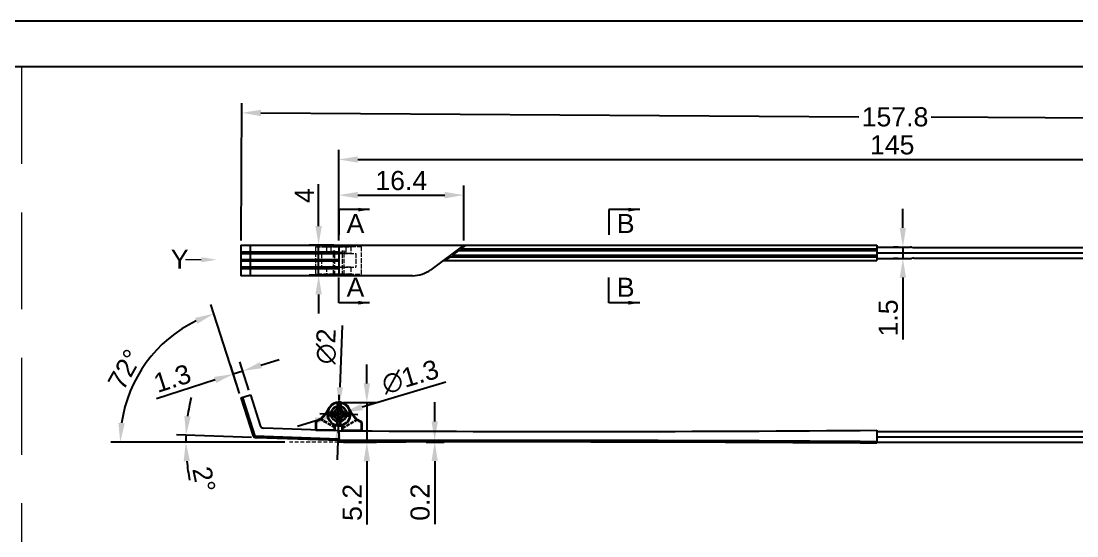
# Model space of a CAD drawing. Header units: millimetres. Extents: x 1233 to 2351, y 1180 to 1535.
# Drawn here: x 2142.7 to 2281, y 1467.5 to 1534.9 of the extents above; entities that cross this region are included whole.
import ezdxf

# ---------------------------------------------------------------- set-up
doc = ezdxf.new("R2010")
doc.units = ezdxf.units.MM
for name, pattern in [('ACAD_ISO02W100', [15, 12, -3]), ('CENTER2', [28.575, 19.05, -3.175, 3.175, -3.175]), ('Dash2', [0.75, 0.5, -0.25]), ('HIDDEN', [9.525, 6.35, -3.175])]:
    doc.linetypes.add(name, pattern=pattern)
doc.layers.add('Center Line', color=2, linetype='CENTER2')
doc.layers.add('Dimension', color=3, linetype='Continuous')
for name, color, linetype, lineweight in [('dash', 1, 'Dash2', 9), ('标注', 4, 'Continuous', 5), ('绘图层', 7, 'Continuous', 15)]:
    doc.layers.add(name, color=color, linetype=linetype, lineweight=lineweight)
doc.styles.get("Standard").update_dxf_attribs({"font": 'arial.ttf'})
doc.styles.add('样式 1', font='romant.shx')
doc.dimstyles.new('ISO-25', dxfattribs={"dimtxt": 2.5, "dimasz": 2.5, "dimexe": 1.25, "dimexo": 0.625, "dimtad": 1, "dimtxsty": 'Standard', "dimcen": 2.5, "dimadec": 0, "dimazin": 0, "dimtfac": 1, "dimtmove": 0, "dimatfit": 3, "dimfxl": 1, "dimarcsym": 0})
doc.dimstyles.new('ISO-25$0', dxfattribs={"dimtxt": 2.5, "dimasz": 2.5, "dimexe": 0.5, "dimexo": 1, "dimgap": 1, "dimtad": 0, "dimtih": 1, "dimtoh": 1, "dimdec": 1, "dimzin": 10, "dimdsep": 46, "dimlunit": 6, "dimtxsty": '样式 1', "dimcen": 0, "dimclrd": 256, "dimclre": 256, "dimclrt": 7, "dimazin": 0, "dimtfac": 1, "dimtdec": 1, "dimtofl": 0, "dimtmove": 0, "dimatfit": 0, "dimfxl": 1, "dimtolj": 1, "dimtzin": 10, "dimarcsym": 0})
doc.dimstyles.new('ISO-25$2', dxfattribs={"dimscale": 0, "dimtxt": 1.8, "dimasz": 1.5, "dimexe": 1, "dimexo": 1, "dimgap": 1, "dimtad": 0, "dimtih": 1, "dimtoh": 1, "dimrnd": 0.0005, "dimzin": 1, "dimdsep": 46, "dimtxsty": 'Standard', "dimcen": 0, "dimclrd": 256, "dimclre": 256, "dimclrt": 256, "dimadec": 0, "dimazin": 0, "dimtfac": 1, "dimtofl": 0, "dimtmove": 0, "dimatfit": 3, "dimfxl": 1, "dimtolj": 1, "dimtzin": 0, "dimlwe": 9, "dimarcsym": 0})
doc.dimstyles.new('副本 ISO-25', dxfattribs={"dimtxt": 1.5, "dimasz": 1.5, "dimexe": 0.4, "dimexo": 0, "dimgap": 0.4, "dimtad": 1, "dimdsep": 46, "dimtxsty": 'Standard', "dimcen": 2, "dimadec": 0, "dimazin": 0, "dimtfac": 1, "dimtmove": 0, "dimatfit": 3, "dimfxl": 1, "dimarcsym": 0})

# ---------------------------------------------------------------- blocks, each defined once
blk = doc.blocks.new('*D222')
at = {"layer": 'Defpoints', "color": 0, "transparency": 16777216}
for p in [(2329.28, 1516.8), (2184.28, 1505.58), (2329.28, 1504.58)]:
    blk.add_point(p, dxfattribs=at)
at = {"layer": 'Dimension', "color": 0, "lineweight": -2, "transparency": 16777216}
for p, q in [((2184.28, 1506.2), (2184.28, 1518.05)), ((2329.28, 1505.2), (2329.28, 1518.05)), ((2186.78, 1516.8), (2326.78, 1516.8))]:
    blk.add_line(p, q, dxfattribs=at)
at = {"layer": 'Dimension', "color": 0, "transparency": 16777216}
for points in [[(2186.78, 1517.21), (2186.78, 1516.38), (2184.28, 1516.8)], [(2326.78, 1517.21), (2326.78, 1516.38), (2329.28, 1516.8)]]:
    blk.add_solid(points, dxfattribs=at)
at = {"layer": 'Dimension', "color": 0, "transparency": 16777216, "insert": (2256.78, 1518.7), "char_height": 2.5, "attachment_point": 5}
blk.add_mtext('145', dxfattribs=at)
blk = doc.blocks.new('*D223')
at = {"layer": 'Defpoints', "color": 0, "transparency": 16777216}
for p in [(2200.68, 1512.13), (2184.28, 1505.58), (2200.68, 1505.58)]:
    blk.add_point(p, dxfattribs=at)
at = {"layer": 'Dimension', "color": 0, "lineweight": -2, "transparency": 16777216}
for p, q in [((2184.28, 1506.2), (2184.28, 1513.38)), ((2200.68, 1506.2), (2200.68, 1513.38)), ((2186.78, 1512.13), (2198.18, 1512.13))]:
    blk.add_line(p, q, dxfattribs=at)
at = {"layer": 'Dimension', "color": 0, "transparency": 16777216}
for points in [[(2186.78, 1512.55), (2186.78, 1511.71), (2184.28, 1512.13)], [(2198.18, 1512.55), (2198.18, 1511.71), (2200.68, 1512.13)]]:
    blk.add_solid(points, dxfattribs=at)
at = {"layer": 'Dimension', "color": 0, "transparency": 16777216, "insert": (2192.48, 1514.03), "char_height": 2.5, "attachment_point": 5}
blk.add_mtext('16.4', dxfattribs=at)
blk = doc.blocks.new('*D224')
at = {"layer": 'Defpoints', "color": 0, "transparency": 16777216}
for p in [(2258.18, 1505.33), (2258.18, 1503.83), (2258.18, 1503.83)]:
    blk.add_point(p, dxfattribs=at)
at = {"layer": 'Dimension', "color": 0, "lineweight": -2, "transparency": 16777216}
for p, q in [((2258.18, 1507.83), (2258.18, 1510.33)), ((2257.55, 1505.33), (2256.93, 1505.33)), ((2258.18, 1505.33), (2258.18, 1503.83)), ((2257.55, 1503.83), (2256.93, 1503.83)), ((2258.18, 1501.33), (2258.18, 1493.24))]:
    blk.add_line(p, q, dxfattribs=at)
at = {"layer": 'Dimension', "color": 0, "transparency": 16777216}
for points in [[(2257.76, 1507.83), (2258.59, 1507.83), (2258.18, 1505.33)], [(2257.76, 1501.33), (2258.59, 1501.33), (2258.18, 1503.83)]]:
    blk.add_solid(points, dxfattribs=at)
at = {"layer": 'Dimension', "color": 0, "transparency": 16777216, "insert": (2256.28, 1496.04), "char_height": 2.5, "attachment_point": 5, "rotation": 90}
blk.add_mtext('1.5', dxfattribs=at)
blk = doc.blocks.new('*D154')
at = {"layer": 'Defpoints', "color": 0, "transparency": 16777216}
for p in [(2184.28, 1505.58), (2181.65, 1501.63), (2184.28, 1501.63)]:
    blk.add_point(p, dxfattribs=at)
at = {"layer": 'Dimension', "color": 0, "lineweight": -2, "transparency": 16777216}
for p, q in [((2181.65, 1508.08), (2181.65, 1513.56)), ((2183.66, 1505.58), (2180.4, 1505.58)), ((2181.65, 1501.63), (2181.65, 1505.58)), ((2183.66, 1501.63), (2180.4, 1501.63)), ((2181.65, 1499.13), (2181.65, 1496.63))]:
    blk.add_line(p, q, dxfattribs=at)
at = {"layer": 'Dimension', "color": 0, "transparency": 16777216}
for points in [[(2181.24, 1508.08), (2182.07, 1508.08), (2181.65, 1505.58)], [(2181.24, 1499.13), (2182.07, 1499.13), (2181.65, 1501.63)]]:
    blk.add_solid(points, dxfattribs=at)
at = {"layer": 'Dimension', "color": 0, "transparency": 16777216, "insert": (2179.78, 1512.07), "char_height": 2.5, "attachment_point": 5, "rotation": 90}
blk.add_mtext('4', dxfattribs=at)
blk = doc.blocks.new('*D155')
at = {"layer": 'Defpoints', "color": 0, "transparency": 16777216}
for p in [(2195.12, 1479.99), (2195.12, 1479.79), (2196.86, 1479.79)]:
    blk.add_point(p, dxfattribs=at)
at = {"layer": 'Dimension', "color": 0, "lineweight": -2, "transparency": 16777216}
for p, q in [((2196.86, 1482.49), (2196.86, 1484.99)), ((2195.75, 1479.99), (2198.11, 1479.99)), ((2195.75, 1479.79), (2198.11, 1479.79)), ((2196.86, 1479.99), (2196.86, 1479.79)), ((2196.86, 1477.29), (2196.86, 1469.02))]:
    blk.add_line(p, q, dxfattribs=at)
at = {"layer": 'Dimension', "color": 0, "transparency": 16777216}
for points in [[(2196.44, 1482.49), (2197.27, 1482.49), (2196.86, 1479.99)], [(2196.44, 1477.29), (2197.27, 1477.29), (2196.86, 1479.79)]]:
    blk.add_solid(points, dxfattribs=at)
at = {"layer": 'Dimension', "color": 0, "transparency": 16777216, "insert": (2194.95, 1471.9), "char_height": 2.5, "attachment_point": 5, "rotation": 90}
blk.add_mtext('0.2', dxfattribs=at)
blk = doc.blocks.new('*D156')
at = {"layer": 'Defpoints', "color": 0, "transparency": 16777216}
for p in [(2171.72, 1489.09), (2171.48, 1485.57), (2172.72, 1485.97)]:
    blk.add_point(p, dxfattribs=at)
at = {"layer": 'Dimension', "color": 0, "lineweight": -2, "transparency": 16777216}
for p, q in [((2171.29, 1486.16), (2170.1, 1489.88)), ((2172.53, 1486.56), (2171.33, 1490.28)), ((2174.1, 1489.85), (2176.48, 1490.62)), ((2168.1, 1487.93), (2160.42, 1485.46)), ((2171.72, 1489.09), (2170.48, 1488.69))]:
    blk.add_line(p, q, dxfattribs=at)
at = {"layer": 'Dimension', "color": 0, "transparency": 16777216}
for points in [[(2173.97, 1490.25), (2174.22, 1489.46), (2171.72, 1489.09)], [(2167.97, 1488.32), (2168.23, 1487.53), (2170.48, 1488.69)]]:
    blk.add_solid(points, dxfattribs=at)
at = {"layer": 'Dimension', "color": 0, "transparency": 16777216, "insert": (2162.49, 1488.12), "char_height": 2.5, "attachment_point": 5, "rotation": 17.8189}
blk.add_mtext('1.3', dxfattribs=at)
blk = doc.blocks.new('*D225')
at = {"layer": 'Defpoints', "color": 0, "transparency": 16777216}
for p in [(2184.31, 1484.96), (2184.28, 1479.77), (2187.97, 1479.77)]:
    blk.add_point(p, dxfattribs=at)
at = {"layer": 'Dimension', "color": 0, "lineweight": -2, "transparency": 16777216}
for p, q in [((2187.97, 1487.46), (2187.97, 1489.96)), ((2184.93, 1484.96), (2189.22, 1484.96)), ((2187.97, 1484.96), (2187.97, 1479.77)), ((2184.91, 1479.77), (2189.22, 1479.77)), ((2187.97, 1477.27), (2187.97, 1468.99))]:
    blk.add_line(p, q, dxfattribs=at)
at = {"layer": 'Dimension', "color": 0, "transparency": 16777216}
for points in [[(2187.55, 1487.46), (2188.39, 1487.46), (2187.97, 1484.96)], [(2187.55, 1477.27), (2188.39, 1477.27), (2187.97, 1479.77)]]:
    blk.add_solid(points, dxfattribs=at)
at = {"layer": 'Dimension', "color": 0, "transparency": 16777216, "insert": (2186.07, 1471.88), "char_height": 2.5, "attachment_point": 5, "rotation": 90}
blk.add_mtext('5.2', dxfattribs=at)
blk = doc.blocks.new('*D226')
at = {"layer": 'Defpoints', "color": 0, "transparency": 16777216}
for p in [(2329.39, 1521.91), (2171.48, 1505.58), (2329.28, 1504.58)]:
    blk.add_point(p, dxfattribs=at)
at = {"layer": 'Dimension', "color": 0, "lineweight": -2, "transparency": 16777216}
for p, q in [((2171.49, 1506.2), (2171.6, 1524.16)), ((2174.09, 1522.89), (2252.43, 1522.4)), ((2329.29, 1505.2), (2329.4, 1523.16)), ((2326.89, 1521.93), (2261.88, 1522.34))]:
    blk.add_line(p, q, dxfattribs=at)
at = {"layer": 'Dimension', "color": 0, "transparency": 16777216}
for points in [[(2174.09, 1523.31), (2174.09, 1522.48), (2171.59, 1522.91)], [(2326.89, 1522.34), (2326.89, 1521.51), (2329.39, 1521.91)]]:
    blk.add_solid(points, dxfattribs=at)
at = {"layer": 'Dimension', "color": 0, "transparency": 16777216, "insert": (2257.15, 1522.37), "char_height": 2.5, "attachment_point": 5}
blk.add_mtext('157.8', dxfattribs=at)
blk = doc.blocks.new('*D227')
at = {"layer": 'Defpoints', "color": 0, "transparency": 16777216}
for p in [(2164.27, 1480.37), (2173.51, 1480.34), (2177.85, 1479.77), (2184.28, 1479.97), (2184.28, 1479.77)]:
    blk.add_point(p, dxfattribs=at)
at = {"layer": 'Dimension', "color": 0, "lineweight": -2, "transparency": 16777216}
for p, q in [((2177.23, 1479.77), (2163.01, 1479.77)), ((2172.88, 1480.37), (2163.03, 1480.71))]:
    blk.add_line(p, q, dxfattribs=at)
for start, end in [(166.8675, 172.4338), (178, 180), (185.5662, 191.1325)]:
    blk.add_arc((2190.01, 1479.77), 25.74, start, end, dxfattribs=at)
at = {"layer": 'Dimension', "color": 0, "transparency": 16777216}
for points in [[(2164.9, 1483.12), (2164.07, 1483.19), (2164.28, 1480.67)], [(2163.97, 1477.25), (2164.8, 1477.29), (2164.26, 1479.77)]]:
    blk.add_solid(points, dxfattribs=at)
at = {"layer": 'Dimension', "color": 0, "transparency": 16777216, "insert": (2166.65, 1474.88), "char_height": 2.5, "attachment_point": 5, "rotation": 281.8249}
blk.add_mtext('2°', dxfattribs=at)
blk = doc.blocks.new('*D228')
at = {"layer": 'Defpoints', "color": 0, "transparency": 16777216}
for p in [(2161.54, 1492.93), (2171.48, 1485.57), (2173.05, 1480.69), (2177.85, 1479.77), (2184.28, 1479.77)]:
    blk.add_point(p, dxfattribs=at)
at = {"layer": 'Dimension', "color": 0, "lineweight": -2, "transparency": 16777216}
for p, q in [((2171.29, 1486.16), (2167.55, 1497.79)), ((2172.72, 1479.77), (2154.42, 1479.77))]:
    blk.add_line(p, q, dxfattribs=at)
blk.add_arc((2173.35, 1479.77), 17.68, 115.9277, 171.8912, dxfattribs=at)
at = {"layer": 'Dimension', "color": 0, "transparency": 16777216}
for points in [[(2165.46, 1496.05), (2165.77, 1495.28), (2167.94, 1496.6)], [(2156.26, 1482.23), (2155.43, 1482.29), (2155.67, 1479.77)]]:
    blk.add_solid(points, dxfattribs=at)
at = {"layer": 'Dimension', "color": 0, "transparency": 16777216, "insert": (2156.27, 1489.3), "char_height": 2.5, "attachment_point": 5, "rotation": 60.8332}
blk.add_mtext('72°', dxfattribs=at)
blk = doc.blocks.new('*D153')
at = {"layer": 'Defpoints', "color": 0, "transparency": 16777216}
for p in [(2184.34, 1484.46), (2184.27, 1482.46)]:
    blk.add_point(p, dxfattribs=at)
at = {"layer": 'Dimension', "color": 0, "lineweight": -2, "transparency": 16777216}
for p, q in [((2184.72, 1495.04), (2184.43, 1486.96)), ((2184.27, 1482.46), (2184.34, 1484.46)), ((2184.19, 1479.96), (2184.1, 1477.46))]:
    blk.add_line(p, q, dxfattribs=at)
at = {"layer": 'Dimension', "color": 0, "transparency": 16777216}
for points in [[(2184.02, 1486.97), (2184.85, 1486.94), (2184.34, 1484.46)], [(2183.77, 1479.98), (2184.6, 1479.95), (2184.27, 1482.46)]]:
    blk.add_solid(points, dxfattribs=at)
at = {"layer": 'Dimension', "color": 0, "transparency": 16777216, "insert": (2182.65, 1492.32), "char_height": 2.5, "attachment_point": 5, "rotation": 87.9843}
blk.add_mtext('∅2', dxfattribs=at)
blk = doc.blocks.new('*D203')
at = {"layer": 'Defpoints', "color": 0, "transparency": 16777216}
for p in [(2183.66, 1483.27), (2184.95, 1483.65)]:
    blk.add_point(p, dxfattribs=at)
at = {"layer": 'Dimension', "color": 0, "lineweight": -2, "transparency": 16777216}
for p, q in [((2198.3, 1487.63), (2187.35, 1484.37)), ((2181.27, 1482.55), (2178.87, 1481.84)), ((2183.66, 1483.27), (2184.95, 1483.65))]:
    blk.add_line(p, q, dxfattribs=at)
at = {"layer": 'Dimension', "color": 0, "transparency": 16777216}
for points in [[(2187.23, 1484.77), (2187.47, 1483.97), (2184.95, 1483.65)], [(2181.15, 1482.95), (2181.39, 1482.15), (2183.66, 1483.27)]]:
    blk.add_solid(points, dxfattribs=at)
at = {"layer": 'Dimension', "color": 0, "transparency": 16777216, "insert": (2193.66, 1488.31), "char_height": 2.5, "attachment_point": 5, "rotation": 16.6074}
blk.add_mtext('∅1.3', dxfattribs=at)
blk = doc.blocks.new('nkjhnki')
at = {"layer": '标注', "color": 0, "lineweight": 13, "ltscale": 5}
blk.add_line((1562.03, 53.79), (1559.98, 53.79), dxfattribs=at)
blk.add_solid([(1562.03, 54.13), (1564.03, 53.79), (1562.03, 53.46)], dxfattribs=at)

msp = doc.modelspace()

# ---------------------------------------------------------------- linework, layer by layer
for p, q in [((2347.36003, 1528.92707), (1938.10453, 1528.92707)), ((2184.27506, 1504.6482), (2171.47506, 1504.6482)), ((2171.48159, 1505.57756), (2254.78159, 1505.57756)), ((2171.48159, 1505.57756), (2171.48159, 1501.57756)), ((2171.48159, 1505.57756), (2200.68159, 1505.57756)), ((2172.71923, 1501.57756), (2172.71923, 1505.57756)), ((2200.68159, 1505.57756), (2196.34238, 1502.36333)), ((2199.98549, 1504.88711), (2199.13378, 1504.25621)), ((2199.98549, 1504.88711), (2254.78159, 1504.88711)), ((2200.9176, 1505.57756), (2200.25549, 1505.08711)), ((2200.25549, 1505.08711), (2254.78159, 1505.08711)), ((2254.78159, 1505.57756), (2254.78159, 1503.57756)), ((2254.78159, 1505.32756), (2259.13618, 1505.32756)), ((2254.78159, 1504.57756), (2329.28159, 1504.57756)), ((2259.63418, 1505.27756), (2328.08159, 1505.27756)), ((2184.27506, 1504.4482), (2171.47506, 1504.4482)), ((2184.28159, 1503.67008), (2171.48159, 1503.67008)), ((2184.28159, 1503.47008), (2171.48159, 1503.47008)), ((2197.98159, 1503.57756), (2254.78159, 1503.57756)), ((2198.86378, 1504.05621), (2198.2176, 1503.57756)), ((2198.86378, 1504.05621), (2254.78159, 1504.05621)), ((2199.13378, 1504.25621), (2254.78159, 1504.25621)), ((2254.78159, 1503.82756), (2259.13618, 1503.82756)), ((2259.63418, 1503.87756), (2328.08159, 1503.87756)), ((2184.27506, 1502.69197), (2171.47506, 1502.69197)), ((2184.27506, 1502.49197), (2171.47506, 1502.49197)), ((2193.96147, 1501.57756), (2171.48159, 1501.57756)), ((2171.48159, 1485.56824), (2172.71923, 1485.96606)), ((2171.48159, 1485.56824), (2173.04923, 1480.69114)), ((2171.672, 1485.62945), (2173.30417, 1480.55158)), ((2172.71923, 1485.96606), (2174.00738, 1481.95848)), ((2184.32696, 1481.26743), (2174.46594, 1481.61178)), ((2184.28159, 1481.26824), (2184.28159, 1479.76824)), ((2254.78159, 1481.3341), (2254.78159, 1479.6341)), ((2254.78159, 1481.1841), (2328.08159, 1481.1841)), ((2184.28159, 1480.16824), (2173.30417, 1480.55158)), ((2184.28159, 1479.96822), (2173.50779, 1480.34445)), ((2197.98159, 1479.99614), (2197.98159, 1479.79614)), ((2200.68159, 1479.99856), (2200.68159, 1479.79856)), ((2254.78159, 1480.4841), (2329.28159, 1480.4841)), ((2254.78159, 1479.7841), (2328.08159, 1479.7841))]:
    msp.add_line(p, q)
at = {"color": 1, "linetype": 'HIDDEN', "lineweight": 9, "ltscale": 2}
msp.add_line((2142.73228, 1528.92707), (2142.73228, 1272.96627), dxfattribs=at)
at = {"color": 1, "linetype": 'ACAD_ISO02W100', "lineweight": 9, "ltscale": 0.05}
for p, q in [((2181.28159, 1505.37756), (2185.88159, 1505.37756)), ((2181.28159, 1501.77756), (2181.28159, 1505.37756)), ((2187.28159, 1505.37756), (2182.68159, 1505.37756)), ((2182.68159, 1505.37756), (2182.68159, 1504.47756)), ((2183.28159, 1505.37756), (2183.44206, 1505.52756)), ((2183.28159, 1504.67756), (2183.28159, 1505.37756)), ((2183.58159, 1504.67756), (2183.28159, 1504.67756)), ((2184.08159, 1505.52756), (2183.44206, 1505.52756)), ((2183.58159, 1501.70681), (2183.58159, 1504.87756)), ((2183.58159, 1504.67756), (2184.98159, 1504.67756)), ((2183.78159, 1501.62756), (2183.78159, 1504.87756)), ((2184.08159, 1505.52756), (2184.08159, 1505.37756)), ((2185.12112, 1505.52756), (2184.48159, 1505.52756)), ((2184.48159, 1505.52756), (2184.48159, 1505.37756)), ((2184.78159, 1501.62756), (2184.78159, 1504.87756)), ((2184.98159, 1501.70681), (2184.98159, 1504.87756)), ((2185.28159, 1504.67756), (2184.98159, 1504.67756)), ((2185.28159, 1505.37756), (2185.12112, 1505.52756)), ((2185.28159, 1504.67756), (2185.28159, 1505.37756)), ((2185.88159, 1505.37756), (2185.88159, 1504.47756)), ((2187.28159, 1501.77756), (2187.28159, 1505.37756)), ((2182.03159, 1504.47756), (2182.03159, 1502.67756)), ((2185.88159, 1504.47756), (2182.03159, 1504.47756)), ((2182.68159, 1504.47756), (2186.53159, 1504.47756)), ((2186.53159, 1504.47756), (2186.53159, 1502.67756)), ((2185.88159, 1501.77756), (2181.28159, 1501.77756)), ((2185.88159, 1502.67756), (2182.03159, 1502.67756)), ((2182.68159, 1502.67756), (2182.68159, 1501.77756)), ((2182.68159, 1502.67756), (2186.53159, 1502.67756)), ((2182.68159, 1501.77756), (2187.28159, 1501.77756)), ((2185.88159, 1502.67756), (2185.88159, 1501.77756)), ((2183.58159, 1501.70681), (2183.6542, 1501.62756)), ((2183.58159, 1501.70681), (2184.98159, 1501.70681)), ((2183.6542, 1501.62756), (2184.90898, 1501.62756)), ((2184.98159, 1501.70681), (2184.90898, 1501.62756))]:
    msp.add_line(p, q, dxfattribs=at)
at = {"color": 1}
msp.add_line((2184.28159, 1505.57756), (2184.28159, 1501.57756), dxfattribs=at)
msp.add_lwpolyline([(2351.39807, 1237.92707), (2351.39807, 1534.92707), (1931.39807, 1534.92707), (1931.39807, 1237.92707)], close=True)
msp.add_circle((2184.30856, 1483.46019), 0.67318)
for centre, radius, start, end in [((2259.13618, 1504.32756), 1, 79.1679302, 90), ((2259.66658, 1507.09962), 1.82235, 259.1679302, 268.9812846), ((2259.13618, 1504.82756), 1, 270, 280.8320698), ((2259.66658, 1502.0555), 1.82235, 91.0187154, 100.8320698), ((2193.96147, 1505.57756), 4, 270, 306.5288554), ((2174.48339, 1482.11148), 0.5, 197.8188889, 268), ((2215.09447, 6231.51031), 4750.342, 269.62835093, 270.47868788), ((2173.52524, 1480.84415), 0.5, 197.8188889, 268), ((2205.8116, -5730.76207), 7210.76245, 89.610877031, 90.171079635), ((2205.8116, -5730.76207), 7210.56245, 89.610877031, 90.171079635)]:
    msp.add_arc(centre, radius, start, end)
at = {"layer": 'Center Line', "ltscale": 0.05}
for p, q in [((2184.25664, 1480.96073), (2184.36048, 1485.95965)), ((2181.8091, 1483.51211), (2186.80802, 1483.40827))]:
    msp.add_line(p, q, dxfattribs=at)
at = {"layer": 'dash'}
msp.add_line((2184.28159, 1479.76824), (2177.85254, 1479.76824), dxfattribs=at)
at = {"layer": '绘图层', "color": 0, "lineweight": 35, "ltscale": 0.05}
for p, q in [((2184.13948, 1484.95063), (2184.11276, 1483.6643)), ((2184.53939, 1484.94232), (2184.51267, 1483.65599)), ((2181.28689, 1482.44827), (2181.26663, 1481.47294)), ((2182.81812, 1483.29111), (2184.10445, 1483.26439)), ((2182.82643, 1483.69102), (2184.11276, 1483.6643)), ((2184.10445, 1483.26439), (2184.07773, 1481.97806)), ((2184.50436, 1483.25608), (2184.47764, 1481.96975)), ((2184.50436, 1483.25608), (2185.79069, 1483.22936)), ((2184.51267, 1483.65599), (2185.799, 1483.62927)), ((2181.36453, 1481.37089), (2183.76401, 1481.32104)), ((2183.76401, 1481.32104), (2183.77751, 1481.9709)), ((2184.27741, 1481.96052), (2183.77751, 1481.9709)), ((2184.27741, 1481.96052), (2184.7773, 1481.95013)), ((2184.7638, 1481.30027), (2184.7773, 1481.95013)), ((2187.16328, 1481.25042), (2184.7638, 1481.30027)), ((2187.2856, 1482.32365), (2187.26533, 1481.34833))]:
    msp.add_line(p, q, dxfattribs=at)
at = {"layer": '绘图层', "color": 1, "linetype": 'ACAD_ISO02W100', "lineweight": 35, "ltscale": 0.04}
for p, q in [((2183.77076, 1481.64597), (2181.8841, 1482.82524)), ((2184.77055, 1481.6252), (2186.70455, 1482.7251))]:
    msp.add_line(p, q, dxfattribs=at)
at = {"layer": '绘图层', "color": 0, "lineweight": 35, "ltscale": 0.05}
msp.add_circle((2184.30856, 1483.46019), 1, dxfattribs=at)
msp.add_circle((2184.30856, 1483.46019), 1, dxfattribs=at)
for centre, radius, start, end in [((2180.20778, 1485.3132), 3, 292.3553516, 335.6832914), ((2184.30856, 1483.46019), 1.5, 21.9365681, 268.8099298), ((2184.30856, 1483.46019), 1.5, 268.8099298, 155.6832914), ((2188.48275, 1485.1413), 3, 201.9365681, 245.2645079), ((2181.38687, 1482.44619), 0.1, 112.3553516, 178.8099298), ((2187.18562, 1482.32573), 0.1, 358.8099298, 65.2645079), ((2181.36661, 1481.47086), 0.1, 178.8099298, 268.8099298), ((2187.16536, 1481.3504), 0.1, 268.8099298, 358.8099298)]:
    msp.add_arc(centre, radius, start, end, dxfattribs=at)

# ---------------------------------------------------------------- block references
msp.add_blockref('nkjhnki', (604.25895, 1449.87542))

# ---------------------------------------------------------------- texts
at = {"char_height": 2.5, "width": 1.4244815, "attachment_point": 1}
for s, insert in [('A', (2185.31303, 1509.66272)), ('B', (2220.70903, 1509.66272)), ('A', (2185.31303, 1501.3138)), ('B', (2220.70903, 1501.3138))]:
    msp.add_mtext(s, dxfattribs=dict(at, insert=insert))
at = {"insert": (2162.29241, 1504.98564), "char_height": 2.5, "attachment_point": 1}
msp.add_mtext_dynamic_manual_height_columns('Y', width=2.4295858, gutter_width=12.5, heights=[0], dxfattribs=at)

# ---------------------------------------------------------------- dimensions: what is measured, and where the dimension line sits
at = {"layer": 'Dimension'}
for base, p1, p2, angle, override, picture, middle, dimtype in [((2329.39143, 1521.90984), (2171.48159, 1505.57756), (2329.28159, 1504.57756), 359.6369137, {"dimexe": 1.25, "dimexo": 0.625, "dimgap": 0.625, "dimtad": 1, "dimzin": 8, "dimlunit": 2, "dimpost": '<>', "dimtxsty": 'Standard', "dimcen": 2.5, "dimclrd": 0, "dimclre": 0, "dimclrt": 0, "dimadec": 0, "dimtdec": 2, "dimtofl": 1, "dimatfit": 3, "dimtolj": 0, "dimtzin": 8}, '*D226', (2257.15457, 1522.36762), 161), ((2181.6539191157, 1501.6275622067), (2184.2815905402, 1505.5775622067), (2184.2815905402, 1501.6275622067), 90, {"dimexe": 1.25, "dimexo": 0.625, "dimgap": 0.625, "dimtad": 1, "dimtih": 0, "dimtoh": 0, "dimzin": 8, "dimlunit": 2, "dimtxsty": 'Standard', "dimcen": 2.5, "dimclrd": 0, "dimclre": 0, "dimclrt": 0, "dimadec": 0, "dimtp": 0.2, "dimtm": 0.2, "dimtdec": 2, "dimtofl": 1, "dimatfit": 3, "dimtolj": 0, "dimtzin": 8}, '*D154', (2181.6539191157, 1512.067159751), 160), ((2258.17685, 1503.82756), (2258.17685, 1505.32756), (2258.17685, 1503.82756), 90, {"dimexe": 1.25, "dimexo": 0.625, "dimgap": 0.625, "dimtad": 1, "dimtih": 0, "dimtoh": 0, "dimzin": 8, "dimlunit": 2, "dimtxsty": 'Standard', "dimcen": 2.5, "dimclrd": 0, "dimclre": 0, "dimclrt": 0, "dimadec": 0, "dimtp": 0.2, "dimtm": 0.2, "dimtdec": 2, "dimtofl": 1, "dimatfit": 3, "dimtolj": 0, "dimtzin": 8}, '*D224', (2258.17685, 1496.0351), 160), ((2171.71535, 1489.08922), (2171.48159, 1485.56824), (2172.71923, 1485.96606), 17.8188889, {"dimexe": 1.25, "dimexo": 0.625, "dimgap": 0.625, "dimtad": 1, "dimtih": 0, "dimtoh": 0, "dimzin": 8, "dimlunit": 2, "dimtxsty": 'Standard', "dimcen": 2.5, "dimclrd": 0, "dimclre": 0, "dimclrt": 0, "dimadec": 0, "dimtp": 0.2, "dimtm": 0.2, "dimtdec": 2, "dimtofl": 1, "dimatfit": 3, "dimtolj": 0, "dimtzin": 8}, '*D156', (2163.068, 1486.30971), 161), ((2196.85607, 1479.79247), (2195.12376, 1479.99247), (2195.12406, 1479.79247), 90, {"dimexe": 1.25, "dimexo": 0.625, "dimgap": 0.625, "dimtad": 1, "dimtih": 0, "dimtoh": 0, "dimzin": 8, "dimlunit": 2, "dimtxsty": 'Standard', "dimcen": 2.5, "dimclrd": 0, "dimclre": 0, "dimclrt": 0, "dimadec": 0, "dimtp": 0.2, "dimtm": 0.2, "dimtdec": 2, "dimtofl": 1, "dimatfit": 3, "dimtolj": 0, "dimtzin": 8}, '*D155', (2196.85607, 1471.90451), 160)]:
    dim = msp.add_linear_dim(base=base, p1=p1, p2=p2, angle=angle, dimstyle='ISO-25$0', override=override, dxfattribs=at)
    dim.commit()
    dim.dimension.update_dxf_attribs({"geometry": picture, "text_midpoint": middle, "dimtype": dimtype})
for base, p2, picture, middle in [((2329.28159, 1516.79505), (2329.28159, 1504.57756), '*D222', (2256.78159, 1516.79505)), ((2200.68159, 1512.12906), (2200.68159, 1505.57756), '*D223', (2192.48159, 1512.12906))]:
    dim = msp.add_linear_dim(base=base, p1=(2184.28159, 1505.57756), p2=p2, dimstyle='ISO-25$0', override={"dimexe": 1.25, "dimexo": 0.625, "dimgap": 0.625, "dimtad": 1, "dimzin": 8, "dimlunit": 2, "dimpost": '<>', "dimtxsty": 'Standard', "dimcen": 2.5, "dimclrd": 0, "dimclre": 0, "dimclrt": 0, "dimadec": 0, "dimtdec": 2, "dimtofl": 1, "dimatfit": 3, "dimtolj": 0, "dimtzin": 8}, dxfattribs=at)
    dim.commit()
    dim.dimension.update_dxf_attribs({"geometry": picture, "text_midpoint": middle, "dimtype": 160})
for base, line2, picture, middle in [((2161.54375, 1492.93152), ((2171.48159, 1485.56824), (2173.04923, 1480.69114)), '*D228', (2157.90812, 1488.38437)), ((2164.27143, 1480.36727), ((2184.28159, 1479.96822), (2173.50779, 1480.34445)), '*D227', (2164.81078, 1474.49281))]:
    dim = msp.add_angular_dim_2l(base=base, line1=((2184.28159, 1479.76824), (2177.85254, 1479.76824)), line2=line2, dimstyle='ISO-25$2', override={"dimscale": 1, "dimtxt": 2.5, "dimasz": 2.5, "dimexe": 1.25, "dimexo": 0.625, "dimgap": 0.625, "dimtad": 1, "dimtih": 0, "dimtoh": 0, "dimdec": 1, "dimrnd": 0, "dimzin": 8, "dimcen": 2.5, "dimclrd": 0, "dimclre": 0, "dimclrt": 0, "dimtp": 0.2, "dimtm": 0.2, "dimtofl": 1, "dimtolj": 0, "dimtzin": 8, "dimlwe": 65534}, dxfattribs=at)
    dim.commit()
    dim.dimension.update_dxf_attribs({"geometry": picture, "text_midpoint": middle, "dimtype": 162})
dim = msp.add_diameter_dim_2p(p1=(2184.27339, 1482.46081), p2=(2184.34373, 1484.45957), dimstyle='ISO-25', override={"dimdec": 1, "dimdsep": 46, "dimtp": 0.2, "dimtm": 0.2}, dxfattribs=at)
dim.commit()
dim.dimension.update_dxf_attribs({"geometry": '*D153', "text_midpoint": (2182.64766, 1492.3157)})
dim = msp.add_diameter_dim_2p(p1=(2183.66346, 1483.26779), p2=(2184.95365, 1483.65259), dimstyle='ISO-25', override={"dimdec": 1, "dimdsep": 46, "dimtp": 0.2, "dimtm": 0.2}, dxfattribs=at)
dim.commit()
dim.dimension.update_dxf_attribs({"geometry": '*D203', "text_midpoint": (2194.21885, 1486.41597), "dimtype": 163})
dim = msp.add_linear_dim(base=(2187.97, 1479.76824), p1=(2184.30856, 1484.96019), p2=(2184.28159, 1479.76824), angle=90, dimstyle='ISO-25$0', override={"dimexe": 1.25, "dimexo": 0.625, "dimgap": 0.625, "dimtad": 1, "dimtih": 0, "dimtoh": 0, "dimzin": 8, "dimlunit": 2, "dimtxsty": 'Standard', "dimcen": 2.5, "dimclrd": 0, "dimclre": 0, "dimclrt": 0, "dimadec": 0, "dimtp": 0.2, "dimtm": 0.2, "dimtdec": 2, "dimtofl": 1, "dimatfit": 3, "dimtolj": 0, "dimtzin": 8}, dxfattribs=at)
dim.commit()
dim.dimension.update_dxf_attribs({"geometry": '*D225', "text_midpoint": (2186.06856, 1471.88028)})

# ---------------------------------------------------------------- leaders
for points in [[(2188.3365, 1510.22838), (2184.28161, 1510.22838), (2184.28159, 1506.92566)], [(2223.73251, 1510.22838), (2219.67762, 1510.22838), (2219.6776, 1506.92566)], [(2188.3365, 1498.03261), (2184.28161, 1498.03261), (2184.28159, 1501.33533)], [(2223.73251, 1498.03261), (2219.67762, 1498.03261), (2219.6776, 1501.33533)]]:
    msp.add_leader(points, dimstyle='副本 ISO-25')

doc.saveas('drawing.dxf')
